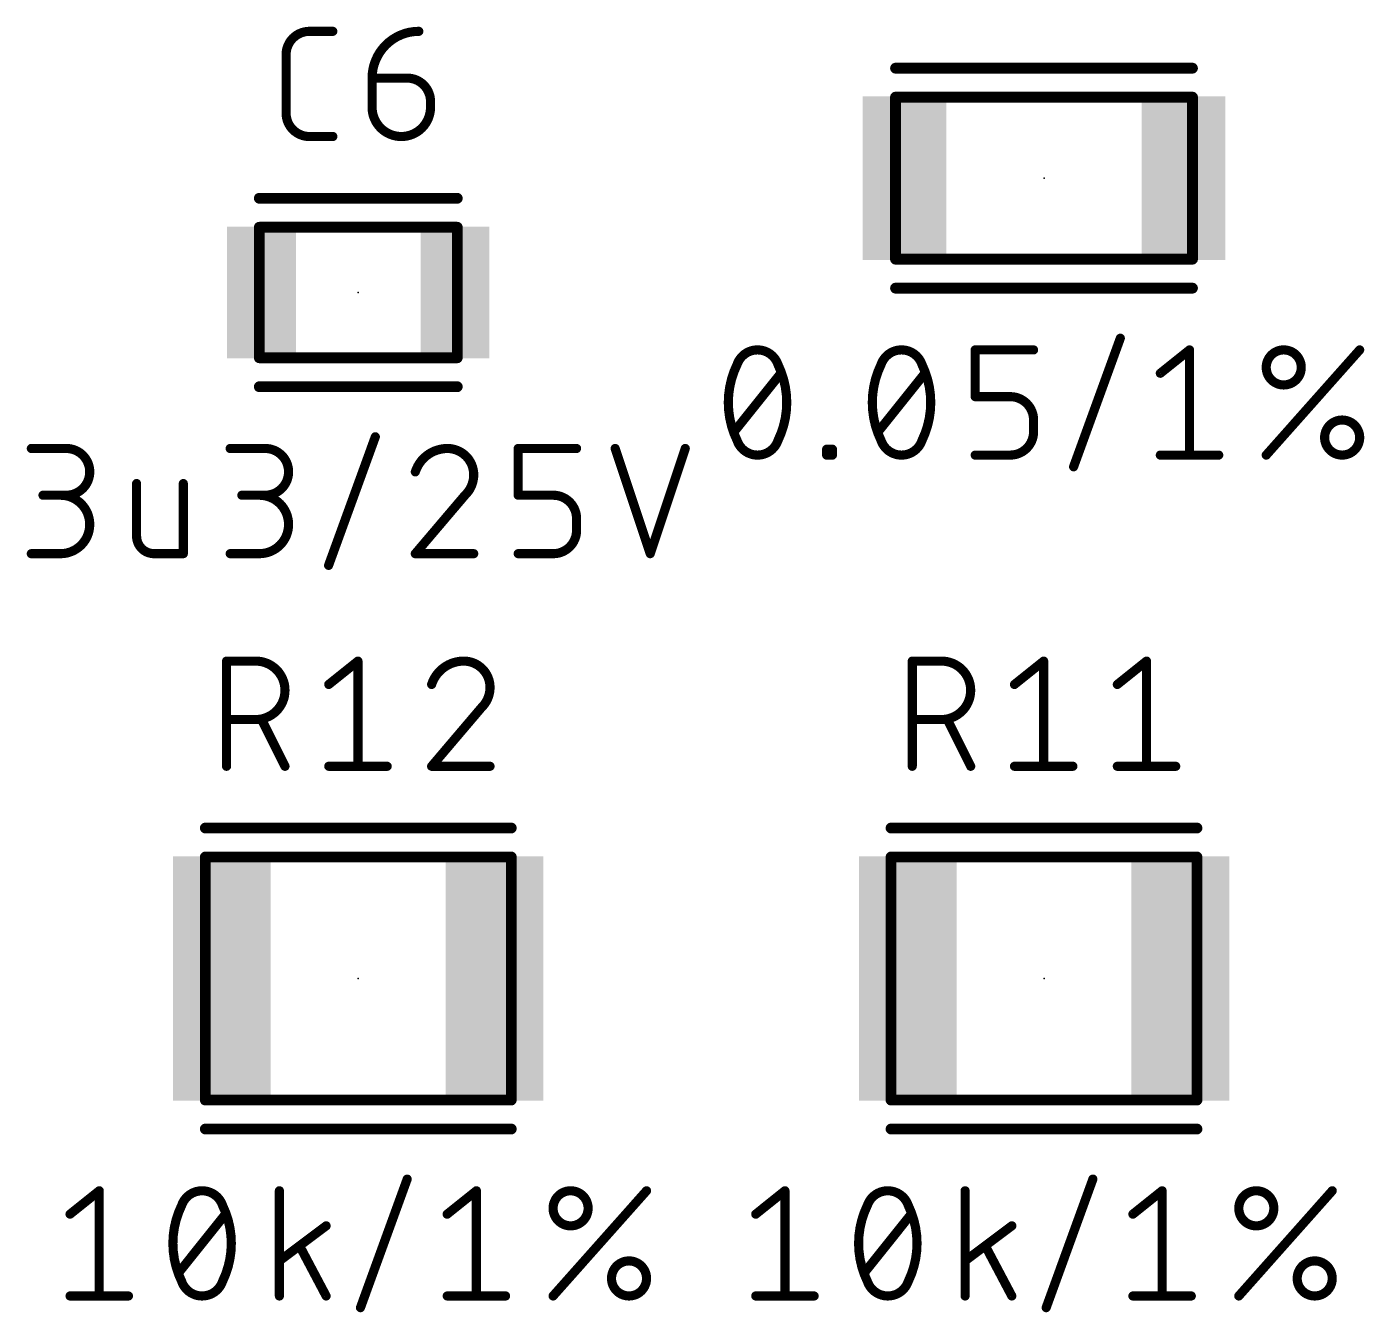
# Model space of a CAD drawing. Extents: x -104 to 160, y 0 to 118.
# Drawn here: x -27.81 to -12.95, y 91.54 to 105.82 of the extents above; entities that cross this region are included whole.
import ezdxf

# ---------------------------------------------------------------- set-up
doc = ezdxf.new("R2010")
doc.units = 0
for name, color, linetype in [('1', 12, 'CONTINUOUS'), ('21', 253, 'CONTINUOUS'), ('23', 53, 'CONTINUOUS'), ('25', 253, 'CONTINUOUS'), ('27', 253, 'CONTINUOUS'), ('51', 253, 'CONTINUOUS')]:
    doc.layers.add(name, color=color, linetype=linetype)

# ---------------------------------------------------------------- blocks, each defined once
blk = doc.blocks.new('RECT')
blk.add_solid([(-0.5, -0.5), (0.5, -0.5), (-0.5, 0.5), (0.5, 0.5)])

msp = doc.modelspace()

# ---------------------------------------------------------------- linework, layer by layer
at = {"layer": '21', "const_width": 0.12}
for points in [[(-14.86, 105.3617), (-18.16, 105.3617)], [(-23.03, 103.9167), (-25.23, 103.9167)], [(-14.86, 102.9183), (-18.16, 102.9183)], [(-23.03, 101.8233), (-25.23, 101.8233)], [(-22.43, 96.9217), (-25.83, 96.9217)], [(-14.81, 96.9217), (-18.21, 96.9217)], [(-22.43, 93.5783), (-25.83, 93.5783)], [(-14.81, 93.5783), (-18.21, 93.5783)]]:
    msp.add_lwpolyline(points, dxfattribs=at)
at = {"layer": '21', "const_width": 0.06}
for points in [[(-18.16, 105.3917, 1), (-18.16, 105.3317)], [(-14.86, 105.3317, 1), (-14.86, 105.3917)], [(-25.23, 103.9467, 1), (-25.23, 103.8867)], [(-23.03, 103.8867, 1), (-23.03, 103.9467)], [(-18.16, 102.9483, 1), (-18.16, 102.8883)], [(-14.86, 102.8883, 1), (-14.86, 102.9483)], [(-25.23, 101.8533, 1), (-25.23, 101.7933)], [(-23.03, 101.7933, 1), (-23.03, 101.8533)], [(-25.83, 96.9517, 1), (-25.83, 96.8917)], [(-22.43, 96.8917, 1), (-22.43, 96.9517)], [(-18.21, 96.9517, 1), (-18.21, 96.8917)], [(-14.81, 96.8917, 1), (-14.81, 96.9517)], [(-25.83, 93.6083, 1), (-25.83, 93.5483)], [(-22.43, 93.5483, 1), (-22.43, 93.6083)], [(-18.21, 93.6083, 1), (-18.21, 93.5483)], [(-14.81, 93.5483, 1), (-14.81, 93.6083)]]:
    msp.add_lwpolyline(points, format="xyb", dxfattribs=at)
at = {"layer": '23'}
for p in [(-16.51, 104.14), (-24.13, 102.87), (-24.13, 95.25), (-16.51, 95.25)]:
    msp.add_point(p, dxfattribs=at)
at = {"layer": '25'}
for points, const_width in [([(-24.6728, 105.7709, 0.4142), (-24.9325, 105.5113)], 0.1016), ([(-24.6728, 105.7963, 1), (-24.6728, 105.7455)], 0.0508), ([(-24.6728, 105.7455, 1), (-24.6728, 105.7963)], 0.0508), ([(-24.4132, 105.7455, 1), (-24.4132, 105.7963)], 0.0508), ([(-23.4574, 105.7709, 0.4142), (-23.9766, 105.2516)], 0.1016), ([(-23.4574, 105.7455, 1), (-23.4574, 105.7963)], 0.0508), ([(-24.9071, 105.5113, 1), (-24.9579, 105.5113)], 0.0508), ([(-24.9579, 105.5113, 1), (-24.9071, 105.5113)], 0.0508), ([(-23.9766, 105.277, 1), (-23.9766, 105.2262)], 0.0508), ([(-23.9512, 105.2516, 1), (-24.002, 105.2516)], 0.0508), ([(-24.002, 105.2516, 1), (-23.9512, 105.2516)], 0.0508), ([(-23.3275, 104.992, 0.4142), (-23.5872, 105.2516)], 0.1016), ([(-23.5872, 105.277, 1), (-23.5872, 105.2262)], 0.0508), ([(-23.5872, 105.2262, 1), (-23.5872, 105.277)], 0.0508), ([(-23.9766, 104.9271, 1), (-23.3275, 104.9271)], 0.1016), ([(-23.9512, 104.9271, 1), (-24.002, 104.9271)], 0.0508), ([(-24.002, 104.9271, 1), (-23.9512, 104.9271)], 0.0508), ([(-23.3021, 104.992, 1), (-23.3529, 104.992)], 0.0508), ([(-23.3529, 104.992, 1), (-23.3021, 104.992)], 0.0508), ([(-23.3021, 104.9271, 1), (-23.3529, 104.9271)], 0.0508), ([(-23.3529, 104.9271, 1), (-23.3021, 104.9271)], 0.0508), ([(-24.9325, 104.8621, 0.4142), (-24.6728, 104.6025)], 0.1016), ([(-24.9071, 104.8621, 1), (-24.9579, 104.8621)], 0.0508), ([(-24.9579, 104.8621, 1), (-24.9071, 104.8621)], 0.0508), ([(-24.6728, 104.6279, 1), (-24.6728, 104.5771)], 0.0508), ([(-24.6728, 104.5771, 1), (-24.6728, 104.6279)], 0.0508), ([(-24.4132, 104.5771, 1), (-24.4132, 104.6279)], 0.0508), ([(-25.5685, 98.7759, 1), (-25.6193, 98.7759)], 0.0508), ([(-25.5939, 98.8013, 1), (-25.5939, 98.7505)], 0.0508), ([(-25.2693, 98.1268, 1), (-25.2693, 98.7759)], 0.1016), ([(-25.2693, 98.8013, 1), (-25.2693, 98.7505)], 0.0508), ([(-25.2693, 98.7505, 1), (-25.2693, 98.8013)], 0.0508), ([(-24.1083, 98.7759, 1), (-24.1591, 98.7759)], 0.0508), ([(-24.1178, 98.7561, 1), (-24.1495, 98.7957)], 0.0508), ([(-22.9582, 98.7759, 0.3252), (-23.3152, 98.5163)], 0.1016), ([(-22.6661, 98.4838, 0.4142), (-22.9582, 98.7759)], 0.1016), ([(-22.9582, 98.8013, 1), (-22.9582, 98.7505)], 0.0508), ([(-22.9582, 98.7505, 1), (-22.9582, 98.8013)], 0.0508), ([(-17.9485, 98.7759, 1), (-17.9993, 98.7759)], 0.0508), ([(-17.9739, 98.8013, 1), (-17.9739, 98.7505)], 0.0508), ([(-17.6493, 98.1268, 1), (-17.6493, 98.7759)], 0.1016), ([(-17.6493, 98.8013, 1), (-17.6493, 98.7505)], 0.0508), ([(-17.6493, 98.7505, 1), (-17.6493, 98.8013)], 0.0508), ([(-16.4883, 98.7759, 1), (-16.5391, 98.7759)], 0.0508), ([(-16.4978, 98.7561, 1), (-16.5295, 98.7957)], 0.0508), ([(-15.3453, 98.7759, 1), (-15.3961, 98.7759)], 0.0508), ([(-15.3548, 98.7561, 1), (-15.3866, 98.7957)], 0.0508), ([(-24.4741, 98.5361, 1), (-24.4424, 98.4964)], 0.0508), ([(-23.3394, 98.5241, 1), (-23.2911, 98.5084)], 0.0508), ([(-16.8541, 98.5361, 1), (-16.8224, 98.4964)], 0.0508), ([(-15.7111, 98.5361, 1), (-15.6794, 98.4964)], 0.0508), ([(-22.7635, 98.2566, 0.2053), (-22.6661, 98.4838)], 0.1016), ([(-22.6407, 98.4838, 1), (-22.6915, 98.4838)], 0.0508), ([(-22.6915, 98.4838, 1), (-22.6407, 98.4838)], 0.0508), ([(-22.781, 98.275, 1), (-22.746, 98.2382)], 0.0508), ([(-22.7441, 98.2402, 1), (-22.7828, 98.2731)], 0.0508), ([(-25.5939, 98.1522, 1), (-25.5939, 98.1014)], 0.0508), ([(-25.2693, 98.1522, 1), (-25.2693, 98.1014)], 0.0508), ([(-25.2693, 98.1014, 1), (-25.2693, 98.1522)], 0.0508), ([(-25.1817, 98.1381, 1), (-25.2271, 98.1154)], 0.0508), ([(-17.9739, 98.1522, 1), (-17.9739, 98.1014)], 0.0508), ([(-17.6493, 98.1522, 1), (-17.6493, 98.1014)], 0.0508), ([(-17.6493, 98.1014, 1), (-17.6493, 98.1522)], 0.0508), ([(-17.5617, 98.1381, 1), (-17.6071, 98.1154)], 0.0508), ([(-24.4582, 97.6329, 1), (-24.4582, 97.5821)], 0.0508), ([(-23.8091, 97.5821, 1), (-23.8091, 97.6329)], 0.0508), ([(-23.3152, 97.6329, 1), (-23.3152, 97.5821)], 0.0508), ([(-22.6661, 97.5821, 1), (-22.6661, 97.6329)], 0.0508), ([(-16.8382, 97.6329, 1), (-16.8382, 97.5821)], 0.0508), ([(-16.1891, 97.5821, 1), (-16.1891, 97.6329)], 0.0508), ([(-15.6952, 97.6329, 1), (-15.6952, 97.5821)], 0.0508), ([(-15.0461, 97.5821, 1), (-15.0461, 97.6329)], 0.0508), ([(-25.6193, 97.6075, 1), (-25.5685, 97.6075)], 0.0508), ([(-24.9675, 97.5961, 1), (-24.922, 97.6189)], 0.0508), ([(-24.1591, 97.6075, 1), (-24.1083, 97.6075)], 0.0508), ([(-23.3346, 97.624, 1), (-23.2959, 97.591)], 0.0508), ([(-17.9993, 97.6075, 1), (-17.9485, 97.6075)], 0.0508), ([(-17.3475, 97.5961, 1), (-17.302, 97.6189)], 0.0508), ([(-16.5391, 97.6075, 1), (-16.4883, 97.6075)], 0.0508), ([(-15.3961, 97.6075, 1), (-15.3453, 97.6075)], 0.0508)]:
    msp.add_lwpolyline(points, format="xyb", dxfattribs=dict(at, const_width=const_width))
at = {"layer": '25', "const_width": 0.1016}
for points in [[(-24.6728, 105.7709), (-24.4132, 105.7709)], [(-24.9325, 104.8621), (-24.9325, 105.5113)], [(-23.9766, 105.2516), (-23.5872, 105.2516)], [(-23.9766, 104.9271), (-23.9766, 105.2516)], [(-23.3275, 104.992), (-23.3275, 104.9271)], [(-24.4132, 104.6025), (-24.6728, 104.6025)], [(-25.5939, 97.6075), (-25.5939, 98.7759)], [(-25.5939, 98.7759), (-25.2693, 98.7759)], [(-24.4582, 98.5163), (-24.1337, 98.7759)], [(-24.1337, 98.7759), (-24.1337, 97.6075)], [(-17.9739, 97.6075), (-17.9739, 98.7759)], [(-17.9739, 98.7759), (-17.6493, 98.7759)], [(-16.8382, 98.5163), (-16.5137, 98.7759)], [(-16.5137, 98.7759), (-16.5137, 97.6075)], [(-15.6952, 98.5163), (-15.3707, 98.7759)], [(-15.3707, 98.7759), (-15.3707, 97.6075)], [(-22.7635, 98.2566), (-23.3152, 97.6075)], [(-25.2693, 98.1268), (-25.5939, 98.1268)], [(-24.9448, 97.6075), (-25.2044, 98.1268)], [(-17.6493, 98.1268), (-17.9739, 98.1268)], [(-17.3248, 97.6075), (-17.5844, 98.1268)], [(-24.4582, 97.6075), (-23.8091, 97.6075)], [(-23.3152, 97.6075), (-22.6661, 97.6075)], [(-16.8382, 97.6075), (-16.1891, 97.6075)], [(-15.6952, 97.6075), (-15.0461, 97.6075)]]:
    msp.add_lwpolyline(points, dxfattribs=at)
at = {"layer": '27', "const_width": 0.1016}
for points in [[(-16.1812, 100.9343), (-15.6619, 102.3623)], [(-17.2748, 101.7132), (-17.2748, 102.2325)], [(-17.2748, 102.2325), (-16.6257, 102.2325)], [(-15.2174, 101.9729), (-14.8929, 102.2325)], [(-14.8929, 102.2325), (-14.8929, 101.0641)], [(-14.0406, 101.0641), (-13.002, 102.2325)], [(-19.9531, 101.3237), (-19.4338, 101.9729)], [(-18.3529, 101.3237), (-17.8336, 101.9729)], [(-16.8854, 101.7132), (-17.2748, 101.7132)], [(-16.6257, 101.3237), (-16.6257, 101.4536)], [(-24.4602, 99.8393), (-23.9409, 101.2673)], [(-27.7636, 101.1375), (-27.3741, 101.1375)], [(-25.5538, 101.1375), (-25.1643, 101.1375)], [(-22.3534, 100.6182), (-22.3534, 101.1375)], [(-22.3534, 101.1375), (-21.7043, 101.1375)], [(-21.2753, 101.1375), (-20.8859, 99.9691)], [(-20.8859, 99.9691), (-20.4964, 101.1375)], [(-18.9258, 101.0641), (-18.9258, 101.129)], [(-18.9258, 101.129), (-18.8609, 101.129)], [(-18.8609, 101.0641), (-18.9258, 101.0641)], [(-18.8609, 101.129), (-18.8609, 101.0641)], [(-17.2748, 101.0641), (-16.8854, 101.0641)], [(-15.2174, 101.0641), (-14.5683, 101.0641)], [(-26.5938, 100.748), (-26.5938, 100.1638)], [(-26.0745, 99.9691), (-26.0745, 100.748)], [(-27.3741, 100.6182), (-27.6338, 100.6182)], [(-25.1643, 100.6182), (-25.424, 100.6182)], [(-22.9447, 100.6182), (-23.4964, 99.9691)], [(-21.9639, 100.6182), (-22.3534, 100.6182)], [(-21.7043, 100.2287), (-21.7043, 100.3586)], [(-27.7636, 99.9691), (-27.4391, 99.9691)], [(-26.3991, 99.9691), (-26.0745, 99.9691)], [(-25.5538, 99.9691), (-25.2293, 99.9691)], [(-23.4964, 99.9691), (-22.8473, 99.9691)], [(-22.3534, 99.9691), (-21.9639, 99.9691)], [(-24.106, 91.5943), (-23.5867, 93.0223)], [(-16.486, 91.5943), (-15.9667, 93.0223)], [(-27.3332, 92.6329), (-27.0087, 92.8925)], [(-27.0087, 92.8925), (-27.0087, 91.7241)], [(-25.0069, 91.7241), (-25.0069, 92.8925)], [(-23.1422, 92.6329), (-22.8177, 92.8925)], [(-22.8177, 92.8925), (-22.8177, 91.7241)], [(-21.9654, 91.7241), (-20.9268, 92.8925)], [(-19.7132, 92.6329), (-19.3887, 92.8925)], [(-19.3887, 92.8925), (-19.3887, 91.7241)], [(-17.3869, 91.7241), (-17.3869, 92.8925)], [(-15.5222, 92.6329), (-15.1977, 92.8925)], [(-15.1977, 92.8925), (-15.1977, 91.7241)], [(-14.3454, 91.7241), (-13.3068, 92.8925)], [(-26.1253, 91.9837), (-25.606, 92.6329)], [(-18.5053, 91.9837), (-17.986, 92.6329)], [(-24.4876, 92.503), (-25.0069, 92.1136)], [(-16.8676, 92.503), (-17.3869, 92.1136)], [(-24.4876, 91.7241), (-24.7797, 92.2758)], [(-16.8676, 91.7241), (-17.1597, 92.2758)], [(-27.3332, 91.7241), (-26.6841, 91.7241)], [(-23.1422, 91.7241), (-22.4931, 91.7241)], [(-19.7132, 91.7241), (-19.0641, 91.7241)], [(-15.5222, 91.7241), (-14.8731, 91.7241)]]:
    msp.add_lwpolyline(points, dxfattribs=at)
at = {"layer": '27'}
for points, const_width in [([(-15.6381, 102.3536, 1), (-15.6858, 102.371)], 0.0508), ([(-19.6935, 102.2325, 0.3205), (-19.9207, 102.0702)], 0.1016), ([(-19.4663, 102.0702, 0.3205), (-19.6935, 102.2325)], 0.1016), ([(-19.6935, 102.2579, 1), (-19.6935, 102.2071)], 0.0508), ([(-19.6935, 102.2071, 1), (-19.6935, 102.2579)], 0.0508), ([(-18.0933, 102.2325, 0.3205), (-18.3205, 102.0702)], 0.1016), ([(-17.8661, 102.0702, 0.3205), (-18.0933, 102.2325)], 0.1016), ([(-18.0933, 102.2579, 1), (-18.0933, 102.2071)], 0.0508), ([(-18.0933, 102.2071, 1), (-18.0933, 102.2579)], 0.0508), ([(-17.2494, 102.2325, 1), (-17.3002, 102.2325)], 0.0508), ([(-17.2748, 102.2579, 1), (-17.2748, 102.2071)], 0.0508), ([(-16.6257, 102.2071, 1), (-16.6257, 102.2579)], 0.0508), ([(-14.8675, 102.2325, 1), (-14.9183, 102.2325)], 0.0508), ([(-14.877, 102.2127, 1), (-14.9087, 102.2523)], 0.0508), ([(-13.6511, 102.0378, 1), (-14.0406, 102.0378)], 0.1016), ([(-12.983, 102.2156, 1), (-13.021, 102.2494)], 0.0508), ([(-19.9206, 102.0702, 0.1139), (-20.018, 101.6483)], 0.1016), ([(-19.8978, 102.0591, 1), (-19.9435, 102.0814)], 0.0508), ([(-19.4434, 102.0814, 1), (-19.4891, 102.0591)], 0.0508), ([(-19.3689, 101.6483, 0.1139), (-19.4663, 102.0702)], 0.1016), ([(-18.3205, 102.0702, 0.1139), (-18.4178, 101.6483)], 0.1016), ([(-18.2976, 102.0591, 1), (-18.3433, 102.0814)], 0.0508), ([(-17.8432, 102.0814, 1), (-17.8889, 102.0591)], 0.0508), ([(-17.7687, 101.6483, 0.1139), (-17.8661, 102.0702)], 0.1016), ([(-19.9447, 102.0785, 1), (-19.8966, 102.062)], 0.0508), ([(-19.4903, 102.062, 1), (-19.4422, 102.0785)], 0.0508), ([(-19.414, 101.957, 1), (-19.4536, 101.9887)], 0.0508), ([(-18.3445, 102.0785, 1), (-18.2964, 102.062)], 0.0508), ([(-17.8901, 102.062, 1), (-17.842, 102.0785)], 0.0508), ([(-17.8138, 101.957, 1), (-17.8535, 101.9887)], 0.0508), ([(-15.2333, 101.9927, 1), (-15.2016, 101.953)], 0.0508), ([(-14.0406, 102.0378, 1), (-13.6511, 102.0378)], 0.1016), ([(-14.0152, 102.0378, 1), (-14.066, 102.0378)], 0.0508), ([(-14.066, 102.0378, 1), (-14.0152, 102.0378)], 0.0508), ([(-13.6257, 102.0378, 1), (-13.6765, 102.0378)], 0.0508), ([(-13.6765, 102.0378, 1), (-13.6257, 102.0378)], 0.0508), ([(-20.018, 101.6483, 0.1139), (-19.9206, 101.2264)], 0.1016), ([(-19.9926, 101.6483, 1), (-20.0434, 101.6483)], 0.0508), ([(-20.0434, 101.6483, 1), (-19.9926, 101.6483)], 0.0508), ([(-19.4663, 101.2264, 0.1139), (-19.3689, 101.6483)], 0.1016), ([(-19.3435, 101.6483, 1), (-19.3943, 101.6483)], 0.0508), ([(-19.3943, 101.6483, 1), (-19.3435, 101.6483)], 0.0508), ([(-18.4178, 101.6483, 0.1139), (-18.3205, 101.2264)], 0.1016), ([(-18.3924, 101.6483, 1), (-18.4432, 101.6483)], 0.0508), ([(-18.4432, 101.6483, 1), (-18.3924, 101.6483)], 0.0508), ([(-17.8661, 101.2264, 0.1139), (-17.7687, 101.6483)], 0.1016), ([(-17.7433, 101.6483, 1), (-17.7941, 101.6483)], 0.0508), ([(-17.7941, 101.6483, 1), (-17.7433, 101.6483)], 0.0508), ([(-17.2748, 101.7386, 1), (-17.2748, 101.6878)], 0.0508), ([(-17.3002, 101.7132, 1), (-17.2494, 101.7132)], 0.0508), ([(-16.6257, 101.4536, 0.4142), (-16.8854, 101.7132)], 0.1016), ([(-16.8854, 101.7386, 1), (-16.8854, 101.6878)], 0.0508), ([(-16.8854, 101.6878, 1), (-16.8854, 101.7386)], 0.0508), ([(-16.8854, 101.0641, 0.4142), (-16.6257, 101.3237)], 0.1016), ([(-16.6003, 101.4536, 1), (-16.6511, 101.4536)], 0.0508), ([(-16.6511, 101.4536, 1), (-16.6003, 101.4536)], 0.0508), ([(-16.6003, 101.3237, 1), (-16.6511, 101.3237)], 0.0508), ([(-13.002, 101.2588, 1), (-13.3915, 101.2588)], 0.1016), ([(-23.917, 101.2586, 1), (-23.9648, 101.276)], 0.0508), ([(-19.9729, 101.3396, 1), (-19.9333, 101.3079)], 0.0508), ([(-19.8966, 101.2346, 1), (-19.9447, 101.2181)], 0.0508), ([(-19.9206, 101.2264, 0.3205), (-19.6935, 101.0641)], 0.1016), ([(-19.9435, 101.2152, 1), (-19.8978, 101.2375)], 0.0508), ([(-19.6935, 101.0641, 0.3205), (-19.4663, 101.2264)], 0.1016), ([(-19.4891, 101.2375, 1), (-19.4434, 101.2152)], 0.0508), ([(-19.4422, 101.2181, 1), (-19.4903, 101.2346)], 0.0508), ([(-18.3727, 101.3396, 1), (-18.3331, 101.3079)], 0.0508), ([(-18.3205, 101.2264, 0.3205), (-18.0933, 101.0641)], 0.1016), ([(-18.2964, 101.2346, 1), (-18.3445, 101.2181)], 0.0508), ([(-18.3433, 101.2152, 1), (-18.2976, 101.2375)], 0.0508), ([(-18.0933, 101.0641, 0.3205), (-17.8661, 101.2264)], 0.1016), ([(-17.8889, 101.2375, 1), (-17.8432, 101.2152)], 0.0508), ([(-17.842, 101.2181, 1), (-17.8901, 101.2346)], 0.0508), ([(-16.6511, 101.3237, 1), (-16.6003, 101.3237)], 0.0508), ([(-13.4169, 101.2588, 1), (-13.3661, 101.2588)], 0.0508), ([(-13.3914, 101.2588, 1), (-13.002, 101.2588)], 0.1016), ([(-13.366, 101.2588, 1), (-13.4168, 101.2588)], 0.0508), ([(-12.9766, 101.2588, 1), (-13.0274, 101.2588)], 0.0508), ([(-13.0274, 101.2588, 1), (-12.9766, 101.2588)], 0.0508), ([(-27.7636, 101.1629, 1), (-27.7636, 101.1121)], 0.0508), ([(-27.3741, 100.6182, 1), (-27.3741, 101.1375)], 0.1016), ([(-27.3741, 101.1629, 1), (-27.3741, 101.1121)], 0.0508), ([(-27.3741, 101.1121, 1), (-27.3741, 101.1629)], 0.0508), ([(-25.5538, 101.1629, 1), (-25.5538, 101.1121)], 0.0508), ([(-25.1643, 100.6182, 1), (-25.1643, 101.1375)], 0.1016), ([(-25.1643, 101.1629, 1), (-25.1643, 101.1121)], 0.0508), ([(-25.1643, 101.1121, 1), (-25.1643, 101.1629)], 0.0508), ([(-23.1394, 101.1375, 0.3252), (-23.4964, 100.8779)], 0.1016), ([(-22.8473, 100.8454, 0.4142), (-23.1394, 101.1375)], 0.1016), ([(-23.1394, 101.1629, 1), (-23.1394, 101.1121)], 0.0508), ([(-23.1394, 101.1121, 1), (-23.1394, 101.1629)], 0.0508), ([(-22.328, 101.1375, 1), (-22.3788, 101.1375)], 0.0508), ([(-22.3534, 101.1629, 1), (-22.3534, 101.1121)], 0.0508), ([(-21.7043, 101.1121, 1), (-21.7043, 101.1629)], 0.0508), ([(-21.2512, 101.1455, 1), (-21.2994, 101.1295)], 0.0508), ([(-20.4723, 101.1295, 1), (-20.5205, 101.1455)], 0.0508), ([(-19.6935, 101.0895, 1), (-19.6935, 101.0387)], 0.0508), ([(-19.6935, 101.0387, 1), (-19.6935, 101.0895)], 0.0508), ([(-18.9004, 101.129, 1), (-18.9512, 101.129)], 0.0508), ([(-18.9258, 101.1544, 1), (-18.9258, 101.1036)], 0.0508), ([(-18.9258, 101.0895, 1), (-18.9258, 101.0387)], 0.0508), ([(-18.9512, 101.0641, 1), (-18.9004, 101.0641)], 0.0508), ([(-18.8355, 101.129, 1), (-18.8863, 101.129)], 0.0508), ([(-18.8863, 101.0641, 1), (-18.8355, 101.0641)], 0.0508), ([(-18.8609, 101.1036, 1), (-18.8609, 101.1544)], 0.0508), ([(-18.8609, 101.0387, 1), (-18.8609, 101.0895)], 0.0508), ([(-18.0933, 101.0895, 1), (-18.0933, 101.0387)], 0.0508), ([(-18.0933, 101.0387, 1), (-18.0933, 101.0895)], 0.0508), ([(-17.2748, 101.0895, 1), (-17.2748, 101.0387)], 0.0508), ([(-16.8854, 101.0895, 1), (-16.8854, 101.0387)], 0.0508), ([(-16.8854, 101.0387, 1), (-16.8854, 101.0895)], 0.0508), ([(-15.2174, 101.0895, 1), (-15.2174, 101.0387)], 0.0508), ([(-14.9183, 101.0641, 1), (-14.8675, 101.0641)], 0.0508), ([(-14.5683, 101.0387, 1), (-14.5683, 101.0895)], 0.0508), ([(-14.0595, 101.081, 1), (-14.0216, 101.0472)], 0.0508), ([(-16.2051, 100.943, 1), (-16.1573, 100.9256)], 0.0508), ([(-26.5684, 100.748, 1), (-26.6192, 100.748)], 0.0508), ([(-26.0491, 100.748, 1), (-26.0999, 100.748)], 0.0508), ([(-23.5206, 100.8857, 1), (-23.4722, 100.87)], 0.0508), ([(-22.9447, 100.6182, 0.2053), (-22.8473, 100.8454)], 0.1016), ([(-22.8219, 100.8454, 1), (-22.8727, 100.8454)], 0.0508), ([(-22.8727, 100.8454, 1), (-22.8219, 100.8454)], 0.0508), ([(-27.6338, 100.6436, 1), (-27.6338, 100.5928)], 0.0508), ([(-27.4391, 99.9691, 1), (-27.4391, 100.6182)], 0.1016), ([(-27.4391, 100.6436, 1), (-27.4391, 100.5928)], 0.0508), ([(-27.3741, 100.6436, 1), (-27.3741, 100.5928)], 0.0508), ([(-27.3741, 100.5928, 1), (-27.3741, 100.6436)], 0.0508), ([(-25.424, 100.6436, 1), (-25.424, 100.5928)], 0.0508), ([(-25.2293, 99.9691, 1), (-25.2293, 100.6182)], 0.1016), ([(-25.2293, 100.6436, 1), (-25.2293, 100.5928)], 0.0508), ([(-25.1643, 100.6436, 1), (-25.1643, 100.5928)], 0.0508), ([(-25.1643, 100.5928, 1), (-25.1643, 100.6436)], 0.0508), ([(-22.9622, 100.6366, 1), (-22.9271, 100.5998)], 0.0508), ([(-22.9253, 100.6018, 1), (-22.964, 100.6347)], 0.0508), ([(-22.3534, 100.6436, 1), (-22.3534, 100.5928)], 0.0508), ([(-22.3788, 100.6182, 1), (-22.328, 100.6182)], 0.0508), ([(-21.7043, 100.3586, 0.4142), (-21.9639, 100.6182)], 0.1016), ([(-21.9639, 100.6436, 1), (-21.9639, 100.5928)], 0.0508), ([(-21.9639, 100.5928, 1), (-21.9639, 100.6436)], 0.0508), ([(-21.6789, 100.3586, 1), (-21.7297, 100.3586)], 0.0508), ([(-21.7297, 100.3586, 1), (-21.6789, 100.3586)], 0.0508), ([(-26.5938, 100.1638, 0.4142), (-26.3991, 99.9691)], 0.1016), ([(-26.5684, 100.1638, 1), (-26.6192, 100.1638)], 0.0508), ([(-26.6192, 100.1638, 1), (-26.5684, 100.1638)], 0.0508), ([(-21.9639, 99.9691, 0.4142), (-21.7043, 100.2287)], 0.1016), ([(-21.6789, 100.2287, 1), (-21.7297, 100.2287)], 0.0508), ([(-21.7297, 100.2287, 1), (-21.6789, 100.2287)], 0.0508), ([(-27.7636, 99.9945, 1), (-27.7636, 99.9437)], 0.0508), ([(-27.4391, 99.9945, 1), (-27.4391, 99.9437)], 0.0508), ([(-27.4391, 99.9437, 1), (-27.4391, 99.9945)], 0.0508), ([(-26.3991, 99.9945, 1), (-26.3991, 99.9437)], 0.0508), ([(-26.3991, 99.9437, 1), (-26.3991, 99.9945)], 0.0508), ([(-26.0999, 99.9691, 1), (-26.0491, 99.9691)], 0.0508), ([(-26.0745, 99.9437, 1), (-26.0745, 99.9945)], 0.0508), ([(-25.5538, 99.9945, 1), (-25.5538, 99.9437)], 0.0508), ([(-25.2293, 99.9945, 1), (-25.2293, 99.9437)], 0.0508), ([(-25.2293, 99.9437, 1), (-25.2293, 99.9945)], 0.0508), ([(-23.5158, 99.9856, 1), (-23.4771, 99.9526)], 0.0508), ([(-23.4964, 99.9945, 1), (-23.4964, 99.9437)], 0.0508), ([(-22.8473, 99.9437, 1), (-22.8473, 99.9945)], 0.0508), ([(-22.3534, 99.9945, 1), (-22.3534, 99.9437)], 0.0508), ([(-21.9639, 99.9945, 1), (-21.9639, 99.9437)], 0.0508), ([(-21.9639, 99.9437, 1), (-21.9639, 99.9945)], 0.0508), ([(-20.91, 99.9771, 1), (-20.8618, 99.9611)], 0.0508), ([(-20.91, 99.9611, 1), (-20.8618, 99.9771)], 0.0508), ([(-24.4841, 99.848, 1), (-24.4363, 99.8306)], 0.0508), ([(-23.5629, 93.0136, 1), (-23.6106, 93.031)], 0.0508), ([(-15.9429, 93.0136, 1), (-15.9906, 93.031)], 0.0508), ([(-26.9833, 92.8925, 1), (-27.0341, 92.8925)], 0.0508), ([(-26.9928, 92.8727, 1), (-27.0245, 92.9123)], 0.0508), ([(-25.8657, 92.8925, 0.3205), (-26.0929, 92.7302)], 0.1016), ([(-25.6385, 92.7302, 0.3205), (-25.8657, 92.8925)], 0.1016), ([(-25.8657, 92.9179, 1), (-25.8657, 92.8671)], 0.0508), ([(-25.8657, 92.8671, 1), (-25.8657, 92.9179)], 0.0508), ([(-24.9815, 92.8925, 1), (-25.0323, 92.8925)], 0.0508), ([(-22.7923, 92.8925, 1), (-22.8431, 92.8925)], 0.0508), ([(-22.8018, 92.8727, 1), (-22.8335, 92.9123)], 0.0508), ([(-21.5759, 92.6978, 1), (-21.9654, 92.6978)], 0.1016), ([(-20.9078, 92.8756, 1), (-20.9458, 92.9094)], 0.0508), ([(-19.3633, 92.8925, 1), (-19.4141, 92.8925)], 0.0508), ([(-19.3728, 92.8727, 1), (-19.4045, 92.9123)], 0.0508), ([(-18.2457, 92.8925, 0.3205), (-18.4729, 92.7302)], 0.1016), ([(-18.0185, 92.7302, 0.3205), (-18.2457, 92.8925)], 0.1016), ([(-18.2457, 92.9179, 1), (-18.2457, 92.8671)], 0.0508), ([(-18.2457, 92.8671, 1), (-18.2457, 92.9179)], 0.0508), ([(-17.3615, 92.8925, 1), (-17.4123, 92.8925)], 0.0508), ([(-15.1723, 92.8925, 1), (-15.2231, 92.8925)], 0.0508), ([(-15.1818, 92.8727, 1), (-15.2135, 92.9123)], 0.0508), ([(-13.9559, 92.6978, 1), (-14.3454, 92.6978)], 0.1016), ([(-13.2878, 92.8756, 1), (-13.3258, 92.9094)], 0.0508), ([(-26.0929, 92.7302, 0.1139), (-26.1902, 92.3083)], 0.1016), ([(-26.1169, 92.7385, 1), (-26.0688, 92.722)], 0.0508), ([(-26.07, 92.7191, 1), (-26.1157, 92.7414)], 0.0508), ([(-25.6156, 92.7414, 1), (-25.6613, 92.7191)], 0.0508), ([(-25.5411, 92.3083, 0.1139), (-25.6385, 92.7302)], 0.1016), ([(-25.6625, 92.722, 1), (-25.6144, 92.7385)], 0.0508), ([(-21.9654, 92.6978, 1), (-21.5759, 92.6978)], 0.1016), ([(-21.94, 92.6978, 1), (-21.9908, 92.6978)], 0.0508), ([(-21.5505, 92.6978, 1), (-21.6013, 92.6978)], 0.0508), ([(-18.4729, 92.7302, 0.1139), (-18.5702, 92.3083)], 0.1016), ([(-18.4969, 92.7385, 1), (-18.4488, 92.722)], 0.0508), ([(-18.45, 92.7191, 1), (-18.4957, 92.7414)], 0.0508), ([(-17.9956, 92.7414, 1), (-18.0413, 92.7191)], 0.0508), ([(-17.9211, 92.3083, 0.1139), (-18.0185, 92.7302)], 0.1016), ([(-18.0425, 92.722, 1), (-17.9944, 92.7385)], 0.0508), ([(-14.3454, 92.6978, 1), (-13.9559, 92.6978)], 0.1016), ([(-14.32, 92.6978, 1), (-14.3708, 92.6978)], 0.0508), ([(-13.9305, 92.6978, 1), (-13.9813, 92.6978)], 0.0508), ([(-27.3491, 92.6527, 1), (-27.3173, 92.613)], 0.0508), ([(-25.5862, 92.617, 1), (-25.6259, 92.6487)], 0.0508), ([(-23.1581, 92.6527, 1), (-23.1264, 92.613)], 0.0508), ([(-21.9908, 92.6978, 1), (-21.94, 92.6978)], 0.0508), ([(-21.6013, 92.6978, 1), (-21.5505, 92.6978)], 0.0508), ([(-19.7291, 92.6527, 1), (-19.6973, 92.613)], 0.0508), ([(-17.9662, 92.617, 1), (-18.0059, 92.6487)], 0.0508), ([(-15.5381, 92.6527, 1), (-15.5064, 92.613)], 0.0508), ([(-14.3708, 92.6978, 1), (-14.32, 92.6978)], 0.0508), ([(-13.9813, 92.6978, 1), (-13.9305, 92.6978)], 0.0508), ([(-24.4723, 92.4827, 1), (-24.5028, 92.5234)], 0.0508), ([(-16.8523, 92.4827, 1), (-16.8828, 92.5234)], 0.0508), ([(-26.1902, 92.3083, 0.1139), (-26.0929, 91.8864)], 0.1016), ([(-26.1648, 92.3083, 1), (-26.2156, 92.3083)], 0.0508), ([(-26.2156, 92.3083, 1), (-26.1648, 92.3083)], 0.0508), ([(-25.6385, 91.8864, 0.1139), (-25.5411, 92.3083)], 0.1016), ([(-25.5157, 92.3083, 1), (-25.5665, 92.3083)], 0.0508), ([(-25.5665, 92.3083, 1), (-25.5157, 92.3083)], 0.0508), ([(-24.7572, 92.2877, 1), (-24.8021, 92.264)], 0.0508), ([(-18.5702, 92.3083, 0.1139), (-18.4729, 91.8864)], 0.1016), ([(-18.5448, 92.3083, 1), (-18.5956, 92.3083)], 0.0508), ([(-18.5956, 92.3083, 1), (-18.5448, 92.3083)], 0.0508), ([(-18.0185, 91.8864, 0.1139), (-17.9211, 92.3083)], 0.1016), ([(-17.8957, 92.3083, 1), (-17.9465, 92.3083)], 0.0508), ([(-17.9465, 92.3083, 1), (-17.8957, 92.3083)], 0.0508), ([(-17.1372, 92.2877, 1), (-17.1821, 92.264)], 0.0508), ([(-25.0221, 92.1339, 1), (-24.9916, 92.0932)], 0.0508), ([(-20.9268, 91.9188, 1), (-21.3162, 91.9188)], 0.1016), ([(-17.4021, 92.1339, 1), (-17.3716, 92.0932)], 0.0508), ([(-13.3068, 91.9188, 1), (-13.6962, 91.9188)], 0.1016), ([(-26.1451, 91.9996, 1), (-26.1055, 91.9679)], 0.0508), ([(-18.5251, 91.9996, 1), (-18.4855, 91.9679)], 0.0508), ([(-26.0929, 91.8864, 0.3205), (-25.8657, 91.7241)], 0.1016), ([(-26.0688, 91.8946, 1), (-26.1169, 91.8781)], 0.0508), ([(-26.1157, 91.8752, 1), (-26.07, 91.8975)], 0.0508), ([(-25.8657, 91.7241, 0.3205), (-25.6385, 91.8864)], 0.1016), ([(-25.6613, 91.8975, 1), (-25.6156, 91.8752)], 0.0508), ([(-25.6144, 91.8781, 1), (-25.6625, 91.8946)], 0.0508), ([(-21.3162, 91.9188, 1), (-20.9268, 91.9188)], 0.1016), ([(-21.2908, 91.9188, 1), (-21.3416, 91.9188)], 0.0508), ([(-21.3416, 91.9188, 1), (-21.2908, 91.9188)], 0.0508), ([(-20.9014, 91.9188, 1), (-20.9522, 91.9188)], 0.0508), ([(-20.9522, 91.9188, 1), (-20.9014, 91.9188)], 0.0508), ([(-18.4729, 91.8864, 0.3205), (-18.2457, 91.7241)], 0.1016), ([(-18.4488, 91.8946, 1), (-18.4969, 91.8781)], 0.0508), ([(-18.4957, 91.8752, 1), (-18.45, 91.8975)], 0.0508), ([(-18.2457, 91.7241, 0.3205), (-18.0185, 91.8864)], 0.1016), ([(-18.0413, 91.8975, 1), (-17.9956, 91.8752)], 0.0508), ([(-17.9944, 91.8781, 1), (-18.0425, 91.8946)], 0.0508), ([(-13.6962, 91.9188, 1), (-13.3068, 91.9188)], 0.1016), ([(-13.6708, 91.9188, 1), (-13.7216, 91.9188)], 0.0508), ([(-13.7216, 91.9188, 1), (-13.6708, 91.9188)], 0.0508), ([(-13.2814, 91.9188, 1), (-13.3322, 91.9188)], 0.0508), ([(-13.3322, 91.9188, 1), (-13.2814, 91.9188)], 0.0508), ([(-27.3332, 91.7495, 1), (-27.3332, 91.6987)], 0.0508), ([(-27.0341, 91.7241, 1), (-26.9833, 91.7241)], 0.0508), ([(-26.6841, 91.6987, 1), (-26.6841, 91.7495)], 0.0508), ([(-25.8657, 91.7495, 1), (-25.8657, 91.6987)], 0.0508), ([(-25.8657, 91.6987, 1), (-25.8657, 91.7495)], 0.0508), ([(-25.0323, 91.7241, 1), (-24.9815, 91.7241)], 0.0508), ([(-24.51, 91.7122, 1), (-24.4651, 91.736)], 0.0508), ([(-23.1422, 91.7495, 1), (-23.1422, 91.6987)], 0.0508), ([(-22.8431, 91.7241, 1), (-22.7923, 91.7241)], 0.0508), ([(-22.4931, 91.6987, 1), (-22.4931, 91.7495)], 0.0508), ([(-21.9843, 91.741, 1), (-21.9464, 91.7072)], 0.0508), ([(-19.7132, 91.7495, 1), (-19.7132, 91.6987)], 0.0508), ([(-19.4141, 91.7241, 1), (-19.3633, 91.7241)], 0.0508), ([(-19.0641, 91.6987, 1), (-19.0641, 91.7495)], 0.0508), ([(-18.2457, 91.7495, 1), (-18.2457, 91.6987)], 0.0508), ([(-18.2457, 91.6987, 1), (-18.2457, 91.7495)], 0.0508), ([(-17.4123, 91.7241, 1), (-17.3615, 91.7241)], 0.0508), ([(-16.89, 91.7122, 1), (-16.8451, 91.736)], 0.0508), ([(-15.5222, 91.7495, 1), (-15.5222, 91.6987)], 0.0508), ([(-15.2231, 91.7241, 1), (-15.1723, 91.7241)], 0.0508), ([(-14.8731, 91.6987, 1), (-14.8731, 91.7495)], 0.0508), ([(-14.3643, 91.741, 1), (-14.3264, 91.7072)], 0.0508), ([(-24.1299, 91.603, 1), (-24.0821, 91.5856)], 0.0508), ([(-16.5099, 91.603, 1), (-16.4621, 91.5856)], 0.0508)]:
    msp.add_lwpolyline(points, format="xyb", dxfattribs=dict(at, const_width=const_width))
at = {"layer": '51', "const_width": 0.12}
for points in [[(-18.16, 103.24), (-18.16, 105.04)], [(-18.16, 105.04), (-14.86, 105.04)], [(-14.86, 105.04), (-14.86, 103.24)], [(-25.23, 102.145), (-25.23, 103.595)], [(-25.23, 103.595), (-23.03, 103.595)], [(-23.03, 103.595), (-23.03, 102.145)], [(-14.86, 103.24), (-18.16, 103.24)], [(-23.03, 102.145), (-25.23, 102.145)], [(-25.83, 93.9), (-25.83, 96.6)], [(-25.83, 96.6), (-22.43, 96.6)], [(-22.43, 96.6), (-22.43, 93.9)], [(-18.21, 93.9), (-18.21, 96.6)], [(-18.21, 96.6), (-14.81, 96.6)], [(-14.81, 96.6), (-14.81, 93.9)], [(-22.43, 93.9), (-25.83, 93.9)], [(-14.81, 93.9), (-18.21, 93.9)]]:
    msp.add_lwpolyline(points, dxfattribs=at)
at = {"layer": '51', "const_width": 0.06}
for points in [[(-18.13, 105.04, 1), (-18.19, 105.04)], [(-18.16, 105.07, 1), (-18.16, 105.01)], [(-14.83, 105.04, 1), (-14.89, 105.04)], [(-14.86, 105.01, 1), (-14.86, 105.07)], [(-25.2, 103.595, 1), (-25.26, 103.595)], [(-25.23, 103.625, 1), (-25.23, 103.565)], [(-23, 103.595, 1), (-23.06, 103.595)], [(-23.03, 103.565, 1), (-23.03, 103.625)], [(-18.16, 103.27, 1), (-18.16, 103.21)], [(-14.86, 103.21, 1), (-14.86, 103.27)], [(-18.19, 103.24, 1), (-18.13, 103.24)], [(-14.89, 103.24, 1), (-14.83, 103.24)], [(-25.23, 102.175, 1), (-25.23, 102.115)], [(-25.26, 102.145, 1), (-25.2, 102.145)], [(-23.06, 102.145, 1), (-23, 102.145)], [(-23.03, 102.115, 1), (-23.03, 102.175)], [(-25.8, 96.6, 1), (-25.86, 96.6)], [(-25.83, 96.63, 1), (-25.83, 96.57)], [(-22.4, 96.6, 1), (-22.46, 96.6)], [(-22.43, 96.57, 1), (-22.43, 96.63)], [(-18.18, 96.6, 1), (-18.24, 96.6)], [(-18.21, 96.63, 1), (-18.21, 96.57)], [(-14.78, 96.6, 1), (-14.84, 96.6)], [(-14.81, 96.57, 1), (-14.81, 96.63)], [(-25.83, 93.93, 1), (-25.83, 93.87)], [(-22.43, 93.87, 1), (-22.43, 93.93)], [(-18.21, 93.93, 1), (-18.21, 93.87)], [(-14.81, 93.87, 1), (-14.81, 93.93)], [(-25.86, 93.9, 1), (-25.8, 93.9)], [(-22.46, 93.9, 1), (-22.4, 93.9)], [(-18.24, 93.9, 1), (-18.18, 93.9)], [(-14.84, 93.9, 1), (-14.78, 93.9)]]:
    msp.add_lwpolyline(points, format="xyb", dxfattribs=at)

# ---------------------------------------------------------------- block references
at = {"layer": '1'}
for p, xscale, yscale in [((-18.06, 104.14), 0.9291, 1.8153), ((-14.96, 104.14), 0.9291, 1.8153), ((-25.205, 102.87), 0.7653, 1.4653), ((-23.055, 102.87), 0.7653, 1.4653), ((-25.645, 95.25), 1.0854, 2.7153), ((-22.615, 95.25), 1.0854, 2.7153), ((-18.025, 95.25), 1.0854, 2.7153), ((-14.995, 95.25), 1.0854, 2.7153)]:
    msp.add_blockref('RECT', p, dxfattribs=dict(at, xscale=xscale, yscale=yscale))

doc.saveas('drawing.dxf')
